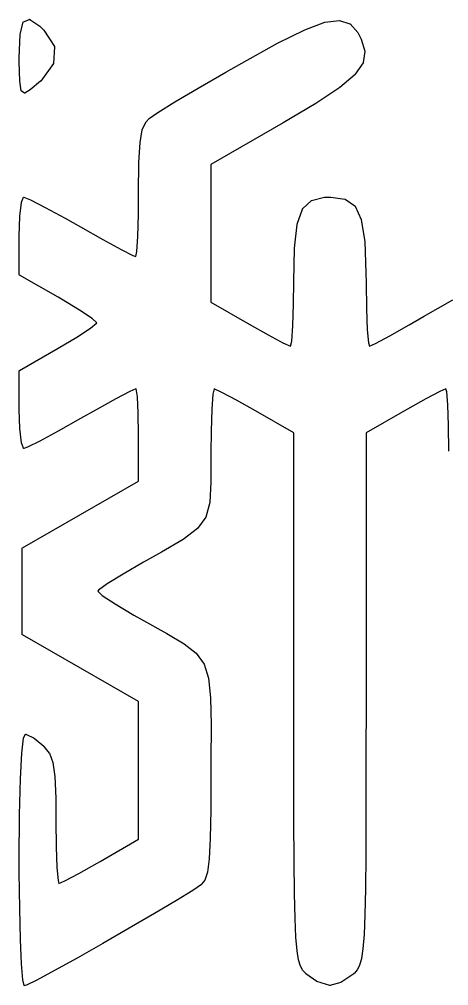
# Model space of a CAD drawing. Extents: x 175 to 215.1, y -115.1 to -74.9.
# Drawn here: x 174.98 to 181.07, y -97.04 to -83.33 of the extents above; entities that cross this region are included whole.
import ezdxf

# ---------------------------------------------------------------- set-up
doc = ezdxf.new("R2010")
doc.units = 0
doc.layers.add('BLACK', color=7, linetype='CONTINUOUS')

msp = doc.modelspace()

# ---------------------------------------------------------------- linework, layer by layer
at = {"layer": 'BLACK', "linetype": 'CONTINUOUS'}
for p, q in [((175.037, -83.3643), (175.123, -83.3301)), ((175.123, -83.3301), (175.124, -83.33)), ((175.123, -83.3301), (175.123, -83.3301)), ((175.124, -83.3299), (175.124, -83.3298)), ((175.124, -83.3298), (175.125, -83.3298)), ((175.124, -83.33), (175.124, -83.3299)), ((175.124, -83.3299), (175.124, -83.3299)), ((175.125, -83.3298), (175.125, -83.3298)), ((175.125, -83.3298), (175.126, -83.3298)), ((175.125, -83.3298), (175.125, -83.3298)), ((175.125, -83.3298), (175.125, -83.3298)), ((175.126, -83.3298), (175.126, -83.3299)), ((175.126, -83.3299), (175.126, -83.3299)), ((175.126, -83.3299), (175.126, -83.3299)), ((175.126, -83.3299), (175.127, -83.33)), ((175.127, -83.33), (175.127, -83.3302)), ((175.127, -83.3302), (175.127, -83.3302)), ((175.127, -83.3302), (175.127, -83.3302)), ((175.127, -83.3302), (175.127, -83.3304)), ((175.127, -83.3304), (175.128, -83.3306)), ((175.128, -83.3306), (175.268, -83.4256)), ((174.991, -83.5441), (175.034, -83.3677)), ((175.034, -83.3673), (175.035, -83.3669)), ((175.034, -83.3677), (175.034, -83.3673)), ((175.034, -83.3677), (175.034, -83.3677)), ((175.035, -83.3656), (175.036, -83.3653)), ((175.035, -83.3659), (175.035, -83.3656)), ((175.035, -83.366), (175.035, -83.3659)), ((175.035, -83.3661), (175.035, -83.366)), ((175.035, -83.3664), (175.035, -83.3661)), ((175.035, -83.3668), (175.035, -83.3664)), ((175.035, -83.3669), (175.035, -83.3668)), ((175.035, -83.3669), (175.035, -83.3669)), ((175.036, -83.365), (175.036, -83.3647)), ((175.036, -83.3647), (175.037, -83.3647)), ((175.036, -83.3652), (175.036, -83.365)), ((175.036, -83.3653), (175.036, -83.3652)), ((175.036, -83.3653), (175.036, -83.3653)), ((175.037, -83.3645), (175.037, -83.3643)), ((175.037, -83.3646), (175.037, -83.3645)), ((175.037, -83.3647), (175.037, -83.3646)), ((175.268, -83.4256), (175.268, -83.4257)), ((175.268, -83.4257), (175.268, -83.4259)), ((175.268, -83.4259), (175.268, -83.4262)), ((175.268, -83.4262), (175.326, -83.4817)), ((179.03, -83.4789), (179.316, -83.372)), ((179.316, -83.3719), (179.317, -83.3718)), ((179.316, -83.372), (179.316, -83.3719)), ((179.316, -83.3719), (179.316, -83.3719)), ((179.316, -83.3719), (179.316, -83.3719)), ((179.317, -83.3717), (179.523, -83.3448)), ((179.317, -83.3718), (179.317, -83.3717)), ((179.317, -83.3717), (179.317, -83.3717)), ((179.317, -83.3717), (179.317, -83.3717)), ((179.523, -83.3448), (179.523, -83.3447)), ((179.523, -83.3447), (179.523, -83.3447)), ((179.523, -83.3447), (179.523, -83.3447)), ((179.523, -83.3447), (179.524, -83.3447)), ((179.524, -83.3447), (179.524, -83.3447)), ((179.524, -83.3447), (179.524, -83.3448)), ((179.524, -83.3448), (179.524, -83.3448)), ((179.524, -83.3448), (179.525, -83.3448)), ((179.525, -83.3448), (179.525, -83.3449)), ((179.525, -83.3449), (179.525, -83.3449)), ((179.525, -83.3449), (179.525, -83.345)), ((179.525, -83.345), (179.671, -83.3939)), ((179.671, -83.3939), (179.671, -83.394)), ((179.671, -83.394), (179.672, -83.3941)), ((179.672, -83.3941), (179.672, -83.3942)), ((179.672, -83.3942), (179.672, -83.3943)), ((179.672, -83.3943), (179.672, -83.3944)), ((179.672, -83.3944), (179.673, -83.3945)), ((179.673, -83.3945), (179.673, -83.3947)), ((179.673, -83.3947), (179.673, -83.3948)), ((179.673, -83.3948), (179.673, -83.3949)), ((179.673, -83.3949), (179.673, -83.3952)), ((179.673, -83.3952), (179.674, -83.3954)), ((179.674, -83.3954), (179.781, -83.5161)), ((174.979, -83.8765), (174.991, -83.5451)), ((174.991, -83.5444), (174.991, -83.5441)), ((174.991, -83.545), (174.991, -83.5444)), ((174.991, -83.5451), (174.991, -83.545)), ((175.326, -83.4817), (175.326, -83.4818)), ((175.326, -83.4818), (175.326, -83.4818)), ((175.326, -83.4818), (175.326, -83.4819)), ((175.326, -83.4819), (175.327, -83.4822)), ((175.327, -83.4822), (175.327, -83.4825)), ((175.327, -83.4825), (175.327, -83.4826)), ((175.327, -83.4826), (175.327, -83.4826)), ((175.327, -83.4826), (175.478, -83.7158)), ((178.643, -83.6702), (179.03, -83.4791)), ((179.03, -83.479), (179.03, -83.4789)), ((179.03, -83.4791), (179.03, -83.479)), ((179.03, -83.4791), (179.03, -83.4791)), ((179.781, -83.5161), (179.781, -83.5161)), ((179.781, -83.5161), (179.781, -83.5162)), ((179.781, -83.5162), (179.781, -83.5163)), ((179.781, -83.5163), (179.781, -83.5166)), ((179.781, -83.5166), (179.781, -83.5169)), ((179.781, -83.5169), (179.781, -83.517)), ((179.781, -83.517), (179.781, -83.5171)), ((179.781, -83.5171), (179.831, -83.6123)), ((179.831, -83.6123), (179.831, -83.6123)), ((179.831, -83.6123), (179.831, -83.6123)), ((179.831, -83.6123), (179.831, -83.6124)), ((179.831, -83.6124), (179.831, -83.6124)), ((179.831, -83.6124), (179.831, -83.6128)), ((179.831, -83.6128), (179.831, -83.6132)), ((179.831, -83.6132), (179.882, -83.7828)), ((175.479, -83.7188), (175.464, -83.9559)), ((175.478, -83.7158), (175.478, -83.7159)), ((175.478, -83.7159), (175.478, -83.716)), ((175.478, -83.716), (175.478, -83.716)), ((175.478, -83.716), (175.478, -83.7164)), ((175.478, -83.7164), (175.478, -83.7167)), ((175.478, -83.7167), (175.478, -83.7168)), ((175.478, -83.7168), (175.478, -83.7169)), ((175.478, -83.7169), (175.478, -83.7173)), ((175.478, -83.7173), (175.478, -83.7177)), ((175.478, -83.7177), (175.478, -83.7178)), ((175.478, -83.7178), (175.479, -83.7179)), ((175.479, -83.7179), (175.479, -83.7183)), ((175.479, -83.7183), (175.479, -83.7187)), ((175.479, -83.7187), (175.479, -83.7188)), ((175.479, -83.7188), (175.479, -83.7188)), ((178.135, -83.9497), (178.643, -83.6703)), ((178.643, -83.6703), (178.643, -83.6702)), ((178.643, -83.6703), (178.643, -83.6703)), ((178.643, -83.6703), (178.643, -83.6703)), ((174.979, -83.8766), (174.979, -83.8765)), ((174.979, -83.8767), (174.979, -83.8766)), ((174.979, -83.8766), (174.979, -83.8766)), ((174.979, -83.934), (174.979, -83.8767)), ((179.882, -83.7849), (179.859, -83.9432)), ((179.882, -83.7828), (179.882, -83.7829)), ((179.882, -83.7829), (179.882, -83.7829)), ((179.882, -83.7829), (179.882, -83.783)), ((179.882, -83.783), (179.882, -83.7834)), ((179.882, -83.7834), (179.882, -83.7838)), ((179.882, -83.7838), (179.882, -83.7839)), ((179.882, -83.7839), (179.882, -83.784)), ((179.882, -83.784), (179.882, -83.7844)), ((179.882, -83.7844), (179.882, -83.7848)), ((179.882, -83.7848), (179.882, -83.7849)), ((179.882, -83.7849), (179.882, -83.7849)), ((174.979, -83.9341), (174.979, -83.934)), ((174.979, -83.934), (174.979, -83.934)), ((174.979, -83.934), (174.979, -83.934)), ((174.984, -84.2056), (174.979, -83.9341)), ((175.463, -83.9586), (175.282, -84.2052)), ((175.464, -83.9579), (175.463, -83.9582)), ((175.463, -83.9582), (175.463, -83.9586)), ((175.464, -83.9559), (175.464, -83.956)), ((175.464, -83.956), (175.464, -83.9564)), ((175.464, -83.9564), (175.464, -83.9568)), ((175.464, -83.9568), (175.464, -83.9569)), ((175.464, -83.9569), (175.464, -83.957)), ((175.464, -83.957), (175.464, -83.9574)), ((175.464, -83.9574), (175.464, -83.9578)), ((175.464, -83.9578), (175.464, -83.9578)), ((175.464, -83.9578), (175.464, -83.9579)), ((177.909, -84.0781), (178.135, -83.9498)), ((178.135, -83.9498), (178.135, -83.9497)), ((178.135, -83.9497), (178.135, -83.9497)), ((179.859, -83.9453), (179.746, -84.1093)), ((179.859, -83.9432), (179.859, -83.9433)), ((179.859, -83.9433), (179.859, -83.9434)), ((179.859, -83.9434), (179.859, -83.9436)), ((179.859, -83.9436), (179.859, -83.9439)), ((179.859, -83.9439), (179.859, -83.9442)), ((179.859, -83.9442), (179.859, -83.9444)), ((179.859, -83.9444), (179.859, -83.9445)), ((179.859, -83.9445), (179.859, -83.9448)), ((179.859, -83.9448), (179.859, -83.9451)), ((179.859, -83.9451), (179.859, -83.9452)), ((179.859, -83.9452), (179.859, -83.9453)), ((177.518, -84.304), (177.909, -84.0782)), ((177.909, -84.0782), (177.909, -84.0781)), ((177.909, -84.0781), (177.909, -84.0781)), ((179.745, -84.1102), (179.527, -84.2968)), ((179.746, -84.1098), (179.745, -84.1101)), ((179.745, -84.1101), (179.745, -84.1102)), ((179.745, -84.1102), (179.745, -84.1102)), ((179.746, -84.1093), (179.746, -84.1093)), ((179.746, -84.1093), (179.746, -84.1094)), ((179.746, -84.1094), (179.746, -84.1095)), ((179.746, -84.1095), (179.746, -84.1098)), ((174.984, -84.2058), (174.984, -84.2056)), ((174.984, -84.2061), (174.984, -84.2058)), ((174.984, -84.2062), (174.984, -84.2061)), ((175.004, -84.3424), (174.984, -84.2062)), ((175.281, -84.206), (175.135, -84.3292)), ((175.282, -84.206), (175.281, -84.206)), ((175.282, -84.2052), (175.282, -84.2052)), ((175.282, -84.2052), (175.282, -84.2053)), ((175.282, -84.2053), (175.282, -84.2053)), ((175.282, -84.2053), (175.282, -84.2056)), ((175.282, -84.2056), (175.282, -84.2059)), ((175.282, -84.2059), (175.282, -84.206)), ((179.527, -84.2971), (179.187, -84.5231)), ((179.527, -84.2968), (179.527, -84.2968)), ((179.527, -84.2968), (179.527, -84.297)), ((179.527, -84.297), (179.527, -84.2971)), ((175.004, -84.3425), (175.004, -84.3424)), ((175.004, -84.3424), (175.004, -84.3424)), ((175.004, -84.3429), (175.004, -84.3425)), ((175.004, -84.3433), (175.004, -84.3429)), ((175.004, -84.3434), (175.004, -84.3433)), ((175.004, -84.3435), (175.004, -84.3434)), ((175.004, -84.3438), (175.004, -84.3435)), ((175.005, -84.3442), (175.004, -84.3438)), ((175.005, -84.3443), (175.005, -84.3442)), ((175.005, -84.3442), (175.005, -84.3442)), ((175.005, -84.3447), (175.005, -84.3443)), ((175.005, -84.345), (175.005, -84.3447)), ((175.005, -84.3451), (175.005, -84.345)), ((175.005, -84.345), (175.005, -84.345)), ((175.006, -84.3454), (175.005, -84.3451)), ((175.006, -84.3456), (175.006, -84.3454)), ((175.006, -84.3457), (175.006, -84.3456)), ((175.006, -84.3458), (175.006, -84.3457)), ((175.006, -84.3457), (175.006, -84.3457)), ((175.051, -84.376), (175.006, -84.3458)), ((175.051, -84.3761), (175.051, -84.376)), ((175.051, -84.3763), (175.051, -84.3761)), ((175.051, -84.3764), (175.051, -84.3763)), ((175.052, -84.3765), (175.051, -84.3764)), ((175.051, -84.3764), (175.051, -84.3764)), ((175.052, -84.3766), (175.052, -84.3765)), ((175.052, -84.3767), (175.052, -84.3766)), ((175.053, -84.3767), (175.052, -84.3767)), ((175.052, -84.3767), (175.052, -84.3767)), ((175.053, -84.3768), (175.053, -84.3767)), ((175.054, -84.3768), (175.053, -84.3768)), ((175.053, -84.3768), (175.053, -84.3768)), ((175.053, -84.3768), (175.053, -84.3768)), ((175.055, -84.3766), (175.054, -84.3767)), ((175.054, -84.3767), (175.054, -84.3767)), ((175.054, -84.3767), (175.054, -84.3768)), ((175.054, -84.3768), (175.054, -84.3768)), ((175.056, -84.3763), (175.055, -84.3765)), ((175.055, -84.3765), (175.055, -84.3765)), ((175.055, -84.3765), (175.055, -84.3766)), ((175.055, -84.3766), (175.055, -84.3766)), ((175.135, -84.3297), (175.056, -84.3761)), ((175.056, -84.3761), (175.056, -84.3762)), ((175.056, -84.3762), (175.056, -84.3763)), ((175.135, -84.3292), (175.135, -84.3292)), ((175.135, -84.3292), (175.135, -84.3294)), ((175.135, -84.3294), (175.135, -84.3297)), ((177.187, -84.5004), (177.518, -84.3041)), ((177.518, -84.3041), (177.518, -84.304)), ((177.518, -84.304), (177.518, -84.304)), ((176.946, -84.6497), (177.187, -84.5005)), ((177.187, -84.5005), (177.187, -84.5004)), ((177.187, -84.5004), (177.187, -84.5004)), ((177.187, -84.5004), (177.187, -84.5004)), ((179.187, -84.5233), (178.722, -84.7993)), ((179.187, -84.5231), (179.187, -84.5232)), ((179.187, -84.5232), (179.187, -84.5232)), ((179.187, -84.5232), (179.187, -84.5233)), ((176.823, -84.7345), (176.946, -84.6499)), ((176.946, -84.6498), (176.946, -84.6497)), ((176.946, -84.6499), (176.946, -84.6498)), ((176.946, -84.6498), (176.946, -84.6498)), ((176.724, -84.8945), (176.777, -84.7836)), ((176.777, -84.7825), (176.778, -84.7823)), ((176.777, -84.7827), (176.777, -84.7825)), ((176.777, -84.7829), (176.777, -84.7827)), ((176.777, -84.7831), (176.777, -84.7829)), ((176.777, -84.7833), (176.777, -84.7831)), ((176.777, -84.7836), (176.777, -84.7833)), ((176.777, -84.7836), (176.777, -84.7836)), ((176.778, -84.7823), (176.822, -84.7352)), ((176.822, -84.735), (176.823, -84.7345)), ((176.822, -84.7351), (176.822, -84.735)), ((176.822, -84.7352), (176.822, -84.7351)), ((176.822, -84.7351), (176.822, -84.7351)), ((176.822, -84.7351), (176.822, -84.7351)), ((176.823, -84.7345), (176.823, -84.7345)), ((176.823, -84.7345), (176.823, -84.7345)), ((178.722, -84.7993), (177.698, -85.3879)), ((178.722, -84.7993), (178.722, -84.7993)), ((176.692, -85.0773), (176.724, -84.8958)), ((176.724, -84.8946), (176.724, -84.8945)), ((176.724, -84.8948), (176.724, -84.8946)), ((176.724, -84.8951), (176.724, -84.8948)), ((176.724, -84.8954), (176.724, -84.8951)), ((176.724, -84.8956), (176.724, -84.8954)), ((176.724, -84.8957), (176.724, -84.8956)), ((176.724, -84.8958), (176.724, -84.8957)), ((176.677, -85.3629), (176.692, -85.0779)), ((176.692, -85.0776), (176.692, -85.0773)), ((176.692, -85.0778), (176.692, -85.0776)), ((176.692, -85.0779), (176.692, -85.0778)), ((176.672, -85.7843), (176.676, -85.3631)), ((176.676, -85.363), (176.677, -85.3629)), ((176.676, -85.3631), (176.676, -85.363)), ((176.677, -85.3629), (176.677, -85.3629)), ((177.698, -85.3879), (177.698, -87.341)), ((176.67, -86.0955), (176.672, -85.7844)), ((176.672, -85.7844), (176.672, -85.7843)), ((174.987, -86.124), (175.009, -85.9264)), ((175.009, -85.9251), (175.038, -85.8541)), ((175.009, -85.9253), (175.009, -85.9251)), ((175.009, -85.9254), (175.009, -85.9253)), ((175.009, -85.9257), (175.009, -85.9254)), ((175.009, -85.926), (175.009, -85.9257)), ((175.009, -85.9262), (175.009, -85.926)), ((175.009, -85.9264), (175.009, -85.9262)), ((175.009, -85.9264), (175.009, -85.9264)), ((175.038, -85.8541), (175.039, -85.854)), ((175.039, -85.8532), (175.04, -85.8524)), ((175.039, -85.8537), (175.039, -85.8532)), ((175.039, -85.854), (175.039, -85.8537)), ((175.039, -85.854), (175.039, -85.854)), ((175.039, -85.854), (175.039, -85.854)), ((175.04, -85.8518), (175.041, -85.8516)), ((175.04, -85.8524), (175.04, -85.8518)), ((175.04, -85.8518), (175.04, -85.8518)), ((175.04, -85.8518), (175.04, -85.8518)), ((175.041, -85.8514), (175.042, -85.8513)), ((175.041, -85.8516), (175.041, -85.8514)), ((175.041, -85.8514), (175.041, -85.8514)), ((175.041, -85.8514), (175.041, -85.8514)), ((175.042, -85.8511), (175.043, -85.851)), ((175.042, -85.8513), (175.042, -85.8511)), ((175.042, -85.8511), (175.042, -85.8511)), ((175.042, -85.8511), (175.042, -85.8511)), ((175.042, -85.8511), (175.042, -85.8511)), ((175.043, -85.851), (175.043, -85.851)), ((175.043, -85.851), (175.044, -85.8511)), ((175.044, -85.8511), (175.044, -85.8511)), ((175.044, -85.8511), (175.044, -85.8511)), ((175.044, -85.8511), (175.044, -85.8511)), ((175.044, -85.8511), (175.045, -85.8513)), ((175.045, -85.8513), (175.045, -85.8514)), ((175.045, -85.8514), (175.045, -85.8514)), ((175.045, -85.8514), (175.045, -85.8514)), ((175.045, -85.8514), (175.139, -85.8908)), ((175.139, -85.8908), (175.139, -85.8908)), ((175.139, -85.8908), (175.139, -85.8909)), ((175.139, -85.8909), (175.14, -85.891)), ((175.14, -85.891), (175.346, -85.9972)), ((179, -86.0197), (179.124, -85.9013)), ((179.124, -85.9012), (179.125, -85.9011)), ((179.124, -85.9013), (179.124, -85.9012)), ((179.125, -85.9005), (179.126, -85.9004)), ((179.125, -85.9006), (179.125, -85.9005)), ((179.125, -85.9008), (179.125, -85.9006)), ((179.125, -85.9009), (179.125, -85.9008)), ((179.125, -85.9011), (179.125, -85.9009)), ((179.126, -85.9002), (179.126, -85.9001)), ((179.126, -85.9001), (179.127, -85.9001)), ((179.126, -85.9003), (179.126, -85.9002)), ((179.126, -85.9004), (179.126, -85.9003)), ((179.127, -85.9001), (179.31, -85.8544)), ((179.31, -85.8544), (179.311, -85.8543)), ((179.31, -85.8544), (179.31, -85.8544)), ((179.311, -85.8542), (179.401, -85.851)), ((179.311, -85.8543), (179.311, -85.8542)), ((179.401, -85.851), (179.401, -85.851)), ((179.401, -85.851), (179.402, -85.851)), ((179.402, -85.851), (179.402, -85.851)), ((179.402, -85.851), (179.6, -85.8786)), ((179.6, -85.8786), (179.6, -85.8786)), ((179.6, -85.8786), (179.6, -85.8787)), ((179.6, -85.8787), (179.6, -85.8787)), ((179.6, -85.8787), (179.601, -85.8788)), ((179.601, -85.8788), (179.601, -85.8789)), ((179.601, -85.8789), (179.601, -85.8789)), ((179.601, -85.8789), (179.601, -85.879)), ((179.601, -85.879), (179.602, -85.8791)), ((179.602, -85.8791), (179.602, -85.8793)), ((179.602, -85.8793), (179.602, -85.8794)), ((179.602, -85.8794), (179.602, -85.8795)), ((179.602, -85.8795), (179.741, -85.9775)), ((175.346, -85.9972), (175.346, -85.9973)), ((175.346, -85.9973), (175.346, -85.9973)), ((175.346, -85.9973), (175.346, -85.9973)), ((175.346, -85.9973), (175.631, -86.1524)), ((178.922, -86.2368), (178.998, -86.0217)), ((178.998, -86.0216), (178.999, -86.0214)), ((178.998, -86.0217), (178.998, -86.0216)), ((178.999, -86.0199), (179, -86.0198)), ((178.999, -86.0202), (178.999, -86.0199)), ((178.999, -86.0204), (178.999, -86.0202)), ((178.999, -86.0206), (178.999, -86.0204)), ((178.999, -86.0207), (178.999, -86.0206)), ((178.999, -86.021), (178.999, -86.0207)), ((178.999, -86.0213), (178.999, -86.021)), ((178.999, -86.0214), (178.999, -86.0213)), ((179, -86.0198), (179, -86.0197)), ((179.741, -85.9775), (179.741, -85.9775)), ((179.741, -85.9775), (179.741, -85.9777)), ((179.741, -85.9777), (179.742, -85.9779)), ((179.742, -85.9779), (179.742, -85.978)), ((179.742, -85.978), (179.742, -85.9782)), ((179.742, -85.9782), (179.742, -85.9784)), ((179.742, -85.9784), (179.742, -85.9786)), ((179.742, -85.9786), (179.742, -85.9788)), ((179.742, -85.9788), (179.743, -85.9789)), ((179.743, -85.9789), (179.743, -85.9792)), ((179.743, -85.9792), (179.743, -85.9794)), ((179.743, -85.9794), (179.832, -86.1708)), ((174.979, -86.404), (174.987, -86.1244)), ((174.987, -86.1241), (174.987, -86.124)), ((174.987, -86.1243), (174.987, -86.1241)), ((174.987, -86.1244), (174.987, -86.1243)), ((175.631, -86.1524), (175.631, -86.1525)), ((175.631, -86.1525), (175.631, -86.1525)), ((175.631, -86.1525), (175.849, -86.275)), ((176.661, -86.4097), (176.67, -86.0955)), ((179.832, -86.1708), (179.832, -86.1709)), ((179.832, -86.1709), (179.832, -86.1711)), ((179.832, -86.1711), (179.832, -86.1712)), ((179.832, -86.1712), (179.832, -86.1715)), ((179.832, -86.1715), (179.832, -86.1718)), ((179.832, -86.1718), (179.832, -86.172)), ((179.832, -86.172), (179.832, -86.1722)), ((179.832, -86.1722), (179.881, -86.4799)), ((175.849, -86.275), (175.849, -86.275)), ((175.849, -86.275), (176.166, -86.4525)), ((178.884, -86.5736), (178.922, -86.2379)), ((178.922, -86.2369), (178.922, -86.2368)), ((178.922, -86.2368), (178.922, -86.2368)), ((178.922, -86.2373), (178.922, -86.2369)), ((178.922, -86.2377), (178.922, -86.2373)), ((178.922, -86.2378), (178.922, -86.2377)), ((178.922, -86.2379), (178.922, -86.2378)), ((178.922, -86.2378), (178.922, -86.2378)), ((174.979, -86.4041), (174.979, -86.404)), ((174.979, -86.9524), (174.979, -86.4041)), ((174.979, -86.4041), (174.979, -86.4041)), ((176.166, -86.4525), (176.166, -86.4526)), ((176.166, -86.4526), (176.424, -86.5934)), ((176.647, -86.623), (176.661, -86.4097)), ((179.881, -86.4799), (179.881, -86.48)), ((179.881, -86.48), (179.881, -86.4802)), ((179.881, -86.4802), (179.881, -86.4805)), ((179.881, -86.4805), (179.899, -86.9275)), ((176.424, -86.5934), (176.591, -86.6796)), ((176.631, -86.6958), (176.647, -86.623)), ((178.874, -87.0543), (178.884, -86.5741)), ((178.884, -86.5738), (178.884, -86.5736)), ((178.884, -86.574), (178.884, -86.5738)), ((178.884, -86.5741), (178.884, -86.574)), ((176.591, -86.6796), (176.631, -86.6958)), ((174.979, -86.9525), (174.979, -86.9524)), ((174.979, -86.9526), (174.979, -86.9525)), ((174.979, -86.953), (174.979, -86.9526)), ((174.979, -86.9533), (174.979, -86.953)), ((174.979, -86.9535), (174.979, -86.9533)), ((174.979, -86.9536), (174.979, -86.9535)), ((174.979, -86.9539), (174.979, -86.9536)), ((174.979, -86.9543), (174.979, -86.9539)), ((174.979, -86.9544), (174.979, -86.9543)), ((174.979, -86.9545), (174.979, -86.9544)), ((174.98, -86.9548), (174.979, -86.9545)), ((174.98, -86.9551), (174.98, -86.9548)), ((174.98, -86.9552), (174.98, -86.9551)), ((174.98, -86.9554), (174.98, -86.9552)), ((174.98, -86.9556), (174.98, -86.9554)), ((174.98, -86.9559), (174.98, -86.9556)), ((174.981, -86.956), (174.98, -86.9559)), ((174.981, -86.9561), (174.981, -86.956)), ((174.981, -86.9563), (174.981, -86.9561)), ((174.981, -86.9565), (174.981, -86.9563)), ((174.981, -86.9566), (174.981, -86.9565)), ((174.981, -86.9567), (174.981, -86.9566)), ((174.982, -86.9567), (174.981, -86.9567)), ((175.532, -87.2732), (174.982, -86.9567)), ((179.899, -86.9275), (179.899, -86.9276)), ((179.899, -86.9276), (179.899, -86.9277)), ((179.899, -86.9277), (179.899, -86.9277)), ((179.899, -86.9277), (179.9, -87.0691)), ((178.871, -87.3655), (178.874, -87.0544)), ((178.874, -87.0544), (178.874, -87.0543)), ((178.874, -87.0543), (178.874, -87.0543)), ((179.9, -87.0691), (179.9, -87.0691)), ((179.9, -87.0691), (179.904, -87.4372)), ((175.58, -87.3008), (175.532, -87.2732)), ((175.532, -87.2732), (175.532, -87.2732)), ((175.834, -87.4553), (175.58, -87.3008)), ((180.713, -87.545), (181.13, -87.3094)), ((177.698, -87.341), (178.242, -87.6539)), ((178.861, -87.6797), (178.871, -87.3655)), ((179.904, -87.4372), (179.916, -87.7328)), ((176.014, -87.5755), (175.834, -87.4553)), ((176.079, -87.6354), (176.014, -87.5755)), ((180.514, -87.6611), (180.713, -87.545)), ((180.713, -87.545), (180.713, -87.545)), ((180.713, -87.545), (180.713, -87.545)), ((175.796, -87.837), (175.99, -87.7092)), ((175.99, -87.7092), (176.078, -87.6364)), ((176.078, -87.6364), (176.079, -87.6354)), ((178.242, -87.6539), (178.512, -87.8056)), ((178.846, -87.893), (178.861, -87.6797)), ((180.235, -87.8193), (180.514, -87.6611)), ((175.532, -87.9948), (175.796, -87.837)), ((178.512, -87.8056), (178.721, -87.9171)), ((179.916, -87.7328), (179.934, -87.9209)), ((180.033, -87.9278), (180.235, -87.8193)), ((174.982, -88.3113), (175.532, -87.9948)), ((178.721, -87.9171), (178.829, -87.9669)), ((178.829, -87.9669), (178.846, -87.893)), ((179.934, -87.9209), (179.948, -87.9658)), ((179.948, -87.9658), (180.033, -87.9278)), ((174.979, -88.3135), (174.98, -88.3134)), ((174.979, -88.3137), (174.979, -88.3135)), ((174.979, -88.314), (174.979, -88.3137)), ((174.979, -88.3143), (174.979, -88.314)), ((174.979, -88.3145), (174.979, -88.3143)), ((174.979, -88.3146), (174.979, -88.3145)), ((174.979, -88.315), (174.979, -88.3146)), ((174.979, -88.3153), (174.979, -88.315)), ((174.979, -88.3154), (174.979, -88.3153)), ((174.979, -88.3156), (174.979, -88.3154)), ((174.979, -88.8638), (174.979, -88.3156)), ((174.98, -88.3123), (174.981, -88.3121)), ((174.98, -88.3126), (174.98, -88.3123)), ((174.98, -88.3127), (174.98, -88.3126)), ((174.98, -88.3128), (174.98, -88.3127)), ((174.98, -88.3131), (174.98, -88.3128)), ((174.98, -88.3134), (174.98, -88.3131)), ((174.981, -88.3114), (174.982, -88.3113)), ((174.981, -88.3115), (174.981, -88.3114)), ((174.981, -88.3117), (174.981, -88.3115)), ((174.981, -88.3119), (174.981, -88.3117)), ((174.981, -88.312), (174.981, -88.3119)), ((174.981, -88.3121), (174.981, -88.312)), ((176.549, -88.6091), (176.349, -88.715)), ((176.633, -88.5713), (176.549, -88.6091)), ((176.635, -88.5727), (176.633, -88.5713)), ((176.654, -88.6836), (176.635, -88.5727)), ((176.667, -88.9148), (176.654, -88.6836)), ((177.726, -88.645), (177.711, -88.8583)), ((177.743, -88.5711), (177.726, -88.645)), ((177.851, -88.6209), (177.743, -88.5711)), ((178.06, -88.7324), (177.851, -88.6209)), ((180.946, -88.6091), (180.749, -88.7128)), ((181.031, -88.5721), (180.946, -88.6091)), ((181.044, -88.6133), (181.031, -88.5721)), ((181.06, -88.7974), (181.044, -88.6133)), ((176.349, -88.715), (176.068, -88.8696)), ((178.33, -88.884), (178.06, -88.7324)), ((180.749, -88.7128), (180.486, -88.8598)), ((181.071, -89.0895), (181.06, -88.7974)), ((174.979, -88.8639), (174.979, -88.8638)), ((174.979, -88.864), (174.979, -88.8639)), ((174.979, -88.8639), (174.979, -88.8639)), ((174.987, -89.1329), (174.979, -88.864)), ((176.068, -88.8696), (175.849, -88.993)), ((176.672, -89.2245), (176.667, -88.9148)), ((177.711, -88.8583), (177.701, -89.1725)), ((178.874, -89.197), (178.33, -88.884)), ((180.444, -88.8841), (179.9, -89.197)), ((180.486, -88.8598), (180.444, -88.884)), ((180.444, -88.884), (180.444, -88.8841)), ((180.444, -88.8841), (180.444, -88.8841)), ((180.486, -88.8598), (180.486, -88.8598)), ((175.849, -88.993), (175.531, -89.1709)), ((175.849, -88.993), (175.849, -88.993)), ((175.849, -88.993), (175.849, -88.993)), ((181.075, -89.4543), (181.071, -89.0895)), ((174.987, -89.1331), (174.987, -89.1329)), ((174.987, -89.1333), (174.987, -89.1331)), ((175.008, -89.3353), (174.987, -89.1333)), ((174.987, -89.1333), (174.987, -89.1333)), ((175.531, -89.1709), (175.268, -89.312)), ((175.531, -89.1709), (175.531, -89.1709)), ((175.531, -89.1709), (175.531, -89.1709)), ((175.531, -89.1709), (175.531, -89.1709)), ((176.672, -89.8808), (176.672, -89.2245)), ((177.701, -89.1725), (177.698, -89.4835)), ((178.874, -92.9437), (178.874, -89.197)), ((179.9, -89.197), (179.9, -92.9437)), ((175.008, -89.3354), (175.008, -89.3353)), ((175.008, -89.3356), (175.008, -89.3354)), ((175.008, -89.3359), (175.008, -89.3356)), ((175.008, -89.3363), (175.008, -89.3359)), ((175.008, -89.3364), (175.008, -89.3363)), ((175.008, -89.3365), (175.008, -89.3364)), ((175.008, -89.3366), (175.008, -89.3365)), ((175.038, -89.4138), (175.008, -89.3366)), ((175.268, -89.312), (175.094, -89.3983)), ((175.268, -89.312), (175.268, -89.312)), ((175.268, -89.312), (175.268, -89.312)), ((175.268, -89.312), (175.268, -89.312)), ((175.039, -89.4142), (175.038, -89.4138)), ((175.039, -89.4146), (175.039, -89.4142)), ((175.039, -89.4147), (175.039, -89.4146)), ((175.039, -89.4146), (175.039, -89.4146)), ((175.039, -89.415), (175.039, -89.4147)), ((175.039, -89.4154), (175.039, -89.415)), ((175.039, -89.4155), (175.039, -89.4154)), ((175.039, -89.4154), (175.039, -89.4154)), ((175.04, -89.4157), (175.039, -89.4155)), ((175.04, -89.416), (175.04, -89.4157)), ((175.04, -89.4161), (175.04, -89.416)), ((175.041, -89.4163), (175.04, -89.4161)), ((175.04, -89.4161), (175.04, -89.4161)), ((175.041, -89.4165), (175.041, -89.4163)), ((175.041, -89.4166), (175.041, -89.4165)), ((175.041, -89.4165), (175.041, -89.4165)), ((175.041, -89.4167), (175.041, -89.4166)), ((175.042, -89.4168), (175.041, -89.4167)), ((175.042, -89.4169), (175.042, -89.4168)), ((175.043, -89.417), (175.042, -89.4169)), ((175.042, -89.4169), (175.042, -89.4169)), ((175.042, -89.4169), (175.042, -89.4169)), ((175.044, -89.4169), (175.043, -89.417)), ((175.043, -89.417), (175.043, -89.417)), ((175.043, -89.417), (175.043, -89.417)), ((175.043, -89.417), (175.043, -89.417)), ((175.045, -89.4167), (175.044, -89.4168)), ((175.044, -89.4168), (175.044, -89.4169)), ((175.044, -89.4169), (175.044, -89.4169)), ((175.044, -89.4169), (175.044, -89.4169)), ((175.094, -89.3985), (175.045, -89.4167)), ((175.045, -89.4167), (175.045, -89.4167)), ((175.094, -89.3983), (175.094, -89.3983)), ((175.094, -89.3983), (175.094, -89.3984)), ((175.094, -89.3984), (175.094, -89.3985)), ((177.698, -89.4835), (177.698, -89.4835)), ((177.698, -89.4835), (177.698, -89.8921)), ((175.024, -90.8259), (176.672, -89.8808)), ((177.698, -89.8924), (177.682, -90.1815)), ((177.698, -89.8921), (177.698, -89.8922)), ((177.698, -89.8922), (177.698, -89.8923)), ((177.698, -89.8923), (177.698, -89.8924)), ((177.681, -90.1825), (177.626, -90.3891)), ((177.682, -90.1815), (177.681, -90.182)), ((177.681, -90.182), (177.681, -90.1825)), ((177.682, -90.1815), (177.682, -90.1815)), ((177.625, -90.3908), (177.508, -90.5521)), ((177.626, -90.3901), (177.625, -90.3905)), ((177.625, -90.3905), (177.625, -90.3908)), ((177.626, -90.3891), (177.626, -90.3892)), ((177.626, -90.3892), (177.626, -90.3896)), ((177.626, -90.3896), (177.626, -90.3899)), ((177.626, -90.3899), (177.626, -90.39)), ((177.626, -90.39), (177.626, -90.3901)), ((177.507, -90.5531), (177.305, -90.706)), ((177.508, -90.5526), (177.507, -90.5528)), ((177.507, -90.5528), (177.507, -90.553)), ((177.507, -90.553), (177.507, -90.5531)), ((177.508, -90.5521), (177.508, -90.5521)), ((177.508, -90.5521), (177.508, -90.5523)), ((177.508, -90.5523), (177.508, -90.5524)), ((177.508, -90.5524), (177.508, -90.5526)), ((177.305, -90.7063), (176.995, -90.8879)), ((177.305, -90.706), (177.305, -90.7061)), ((177.305, -90.7061), (177.305, -90.7062)), ((177.305, -90.7062), (177.305, -90.7063)), ((175.021, -90.8291), (175.022, -90.8289)), ((175.021, -90.8292), (175.021, -90.8291)), ((175.021, -90.8295), (175.021, -90.8292)), ((175.021, -90.8299), (175.021, -90.8295)), ((175.021, -90.83), (175.021, -90.8299)), ((175.021, -90.8302), (175.021, -90.83)), ((175.021, -92.0578), (175.021, -90.8302)), ((175.022, -90.8272), (175.023, -90.8269)), ((175.022, -90.8273), (175.022, -90.8272)), ((175.022, -90.8274), (175.022, -90.8273)), ((175.022, -90.8277), (175.022, -90.8274)), ((175.022, -90.828), (175.022, -90.8277)), ((175.022, -90.8281), (175.022, -90.828)), ((175.022, -90.8283), (175.022, -90.8281)), ((175.022, -90.8286), (175.022, -90.8283)), ((175.022, -90.8289), (175.022, -90.8286)), ((175.023, -90.8263), (175.024, -90.8261)), ((175.023, -90.8265), (175.023, -90.8263)), ((175.023, -90.8266), (175.023, -90.8265)), ((175.023, -90.8267), (175.023, -90.8266)), ((175.023, -90.8269), (175.023, -90.8267)), ((175.024, -90.826), (175.024, -90.8259)), ((175.024, -90.8261), (175.024, -90.826)), ((176.995, -90.888), (176.743, -91.029)), ((176.995, -90.8879), (176.995, -90.888)), ((176.995, -90.888), (176.995, -90.888)), ((176.995, -90.888), (176.995, -90.888)), ((176.743, -91.029), (176.452, -91.198)), ((176.452, -91.198), (176.227, -91.3385)), ((176.227, -91.3385), (176.103, -91.4287)), ((176.103, -91.4287), (176.091, -91.4434)), ((176.091, -91.4434), (176.156, -91.5013)), ((176.156, -91.5013), (176.34, -91.6218)), ((176.34, -91.6218), (176.606, -91.7806)), ((176.606, -91.7806), (176.743, -91.859)), ((176.743, -91.859), (176.743, -91.859)), ((176.743, -91.859), (177.073, -92.0418)), ((175.021, -92.0579), (175.021, -92.0578)), ((175.021, -92.0581), (175.021, -92.0579)), ((175.021, -92.0584), (175.021, -92.0581)), ((175.021, -92.0587), (175.021, -92.0584)), ((175.021, -92.0589), (175.021, -92.0587)), ((175.021, -92.059), (175.021, -92.0589)), ((175.022, -92.0593), (175.021, -92.059)), ((175.022, -92.0597), (175.022, -92.0593)), ((175.022, -92.0598), (175.022, -92.0597)), ((175.022, -92.0599), (175.022, -92.0598)), ((175.022, -92.0602), (175.022, -92.0599)), ((175.022, -92.0605), (175.022, -92.0602)), ((175.022, -92.0606), (175.022, -92.0605)), ((175.022, -92.0608), (175.022, -92.0606)), ((175.023, -92.061), (175.022, -92.0608)), ((175.023, -92.0613), (175.023, -92.061)), ((175.023, -92.0614), (175.023, -92.0613)), ((175.023, -92.0615), (175.023, -92.0614)), ((175.023, -92.0617), (175.023, -92.0615)), ((175.024, -92.0619), (175.023, -92.0617)), ((175.024, -92.062), (175.024, -92.0619)), ((175.024, -92.0621), (175.024, -92.062)), ((176.672, -93.0072), (175.024, -92.0621)), ((175.024, -92.0621), (175.024, -92.0621)), ((177.073, -92.0418), (177.073, -92.0418)), ((177.073, -92.0418), (177.073, -92.0418)), ((177.073, -92.0418), (177.073, -92.0418)), ((177.073, -92.0418), (177.317, -92.1859)), ((177.317, -92.1859), (177.317, -92.1859)), ((177.317, -92.1859), (177.317, -92.1861)), ((177.317, -92.1861), (177.318, -92.1863)), ((177.318, -92.1863), (177.488, -92.3203)), ((177.488, -92.3203), (177.488, -92.3204)), ((177.488, -92.3204), (177.489, -92.3205)), ((177.489, -92.3205), (177.489, -92.3206)), ((177.489, -92.3206), (177.489, -92.3208)), ((177.489, -92.3208), (177.489, -92.3211)), ((177.489, -92.3211), (177.489, -92.3212)), ((177.489, -92.3212), (177.489, -92.3213)), ((177.489, -92.3213), (177.6, -92.4743)), ((177.6, -92.4743), (177.6, -92.4743)), ((177.6, -92.4743), (177.6, -92.4746)), ((177.6, -92.4746), (177.6, -92.4748)), ((177.6, -92.4748), (177.6, -92.475)), ((177.6, -92.475), (177.6, -92.4752)), ((177.6, -92.4752), (177.6, -92.4754)), ((177.6, -92.4754), (177.6, -92.4757)), ((177.6, -92.4757), (177.664, -92.6763)), ((177.664, -92.6763), (177.664, -92.6763)), ((177.664, -92.6763), (177.664, -92.6763)), ((177.664, -92.6763), (177.664, -92.6763)), ((177.664, -92.6763), (177.664, -92.6763)), ((177.664, -92.6763), (177.664, -92.6768)), ((177.664, -92.6768), (177.664, -92.6773)), ((177.664, -92.6773), (177.664, -92.6773)), ((177.664, -92.6773), (177.664, -92.6773)), ((177.664, -92.6773), (177.664, -92.6773)), ((177.664, -92.6773), (177.692, -92.9543)), ((176.672, -94.961), (176.672, -93.0072)), ((177.692, -92.9543), (177.693, -92.9544)), ((177.693, -92.9544), (177.693, -92.9546)), ((177.693, -92.9546), (177.693, -92.9547)), ((177.693, -92.9547), (177.7, -93.3371)), ((178.874, -93.1035), (178.874, -92.9437)), ((179.9, -92.9437), (179.899, -93.8387)), ((178.874, -93.1036), (178.874, -93.1035)), ((178.874, -93.9719), (178.874, -93.1036)), ((177.7, -93.3372), (177.698, -93.8536)), ((177.7, -93.3371), (177.7, -93.3372)), ((177.7, -93.3372), (177.7, -93.3372)), ((177.7, -93.3372), (177.7, -93.3372)), ((175.039, -93.5269), (175.064, -93.4739)), ((175.064, -93.4734), (175.065, -93.473)), ((175.064, -93.4738), (175.064, -93.4734)), ((175.064, -93.4739), (175.064, -93.4738)), ((175.065, -93.4723), (175.066, -93.472)), ((175.065, -93.4726), (175.065, -93.4723)), ((175.065, -93.4723), (175.065, -93.4723)), ((175.065, -93.4723), (175.065, -93.4723)), ((175.065, -93.473), (175.065, -93.4726)), ((175.065, -93.473), (175.065, -93.473)), ((175.065, -93.473), (175.065, -93.473)), ((175.066, -93.4717), (175.067, -93.4715)), ((175.066, -93.472), (175.066, -93.4717)), ((175.066, -93.4717), (175.066, -93.4717)), ((175.066, -93.4717), (175.066, -93.4717)), ((175.067, -93.4712), (175.068, -93.4711)), ((175.067, -93.4713), (175.067, -93.4712)), ((175.067, -93.4715), (175.067, -93.4713)), ((175.067, -93.4713), (175.067, -93.4713)), ((175.067, -93.4713), (175.067, -93.4713)), ((175.068, -93.4711), (175.068, -93.471)), ((175.068, -93.471), (175.068, -93.471)), ((175.068, -93.471), (175.069, -93.471)), ((175.068, -93.4711), (175.068, -93.4711)), ((175.069, -93.471), (175.069, -93.471)), ((175.069, -93.471), (175.069, -93.471)), ((175.069, -93.471), (175.069, -93.4711)), ((175.069, -93.4711), (175.07, -93.4711)), ((175.07, -93.4711), (175.07, -93.4712)), ((175.07, -93.4712), (175.07, -93.4712)), ((175.07, -93.4712), (175.07, -93.4713)), ((175.07, -93.4713), (175.071, -93.4715)), ((175.071, -93.4715), (175.188, -93.5261)), ((175.013, -93.7398), (175.039, -93.5284)), ((175.039, -93.5271), (175.039, -93.5269)), ((175.039, -93.5274), (175.039, -93.5271)), ((175.039, -93.5276), (175.039, -93.5274)), ((175.039, -93.5278), (175.039, -93.5276)), ((175.039, -93.5281), (175.039, -93.5278)), ((175.039, -93.5283), (175.039, -93.5281)), ((175.039, -93.5284), (175.039, -93.5283)), ((175.188, -93.5261), (175.188, -93.5261)), ((175.188, -93.5261), (175.188, -93.5262)), ((175.188, -93.5262), (175.188, -93.5263)), ((175.188, -93.5263), (175.188, -93.5265)), ((175.188, -93.5265), (175.188, -93.5267)), ((175.188, -93.5267), (175.189, -93.5267)), ((175.189, -93.5267), (175.189, -93.5268)), ((175.189, -93.5268), (175.326, -93.6415)), ((174.995, -94.1043), (175.013, -93.7402)), ((175.013, -93.74), (175.013, -93.7398)), ((175.013, -93.7401), (175.013, -93.74)), ((175.013, -93.7402), (175.013, -93.7401)), ((175.326, -93.6415), (175.326, -93.6415)), ((175.326, -93.6415), (175.326, -93.6415)), ((175.326, -93.6415), (175.326, -93.6415)), ((175.326, -93.6415), (175.326, -93.6415)), ((175.326, -93.6415), (175.326, -93.6419)), ((175.326, -93.6419), (175.327, -93.6422)), ((175.327, -93.6422), (175.404, -93.7395)), ((175.404, -93.7395), (175.404, -93.7395)), ((175.404, -93.7395), (175.404, -93.7397)), ((175.404, -93.7397), (175.404, -93.7399)), ((175.404, -93.7399), (175.404, -93.7401)), ((175.404, -93.7401), (175.404, -93.7403)), ((175.404, -93.7403), (175.405, -93.7406)), ((175.405, -93.7406), (175.405, -93.7408)), ((175.405, -93.7408), (175.454, -93.8707)), ((175.454, -93.8707), (175.454, -93.8708)), ((175.454, -93.8708), (175.454, -93.8708)), ((175.454, -93.8708), (175.454, -93.8709)), ((175.454, -93.8709), (175.455, -93.8713)), ((175.455, -93.8713), (175.455, -93.8717)), ((175.455, -93.8717), (175.455, -93.8718)), ((175.455, -93.8718), (175.455, -93.8718)), ((175.455, -93.8718), (175.483, -94.0706)), ((177.698, -93.8536), (177.698, -93.9868)), ((179.899, -93.8387), (179.898, -94.5797)), ((179.899, -93.8387), (179.899, -93.8387)), ((177.698, -93.9868), (177.696, -94.5415)), ((177.698, -93.9868), (177.698, -93.9868)), ((178.874, -93.972), (178.874, -93.9719)), ((178.875, -94.6889), (178.874, -93.972)), ((174.983, -94.612), (174.995, -94.1044)), ((174.995, -94.1044), (174.995, -94.1043)), ((174.995, -94.1043), (174.995, -94.1043)), ((174.995, -94.1043), (174.995, -94.1043)), ((175.483, -94.0706), (175.483, -94.0707)), ((175.483, -94.0707), (175.483, -94.0709)), ((175.483, -94.0709), (175.483, -94.0711)), ((175.483, -94.0711), (175.495, -94.3751)), ((175.495, -94.3751), (175.495, -94.3752)), ((175.495, -94.3752), (175.495, -94.3752)), ((175.495, -94.3752), (175.495, -94.3753)), ((175.495, -94.3753), (175.497, -94.7036)), ((177.696, -94.5416), (177.688, -94.9505)), ((177.696, -94.5415), (177.696, -94.5416)), ((177.696, -94.5416), (177.696, -94.5416)), ((174.979, -95.2539), (174.983, -94.6121)), ((174.983, -94.6121), (174.983, -94.612)), ((174.983, -94.612), (174.983, -94.612)), ((174.983, -94.612), (174.983, -94.612)), ((175.497, -94.7036), (175.497, -94.7036)), ((175.497, -94.7036), (175.501, -95.0685)), ((178.878, -95.2698), (178.875, -94.6889)), ((178.875, -94.6889), (178.875, -94.6889)), ((179.898, -94.5797), (179.896, -95.1821)), ((179.898, -94.5797), (179.898, -94.5797)), ((176.128, -95.2739), (176.672, -94.961)), ((177.688, -94.9507), (177.673, -95.2375)), ((177.688, -94.9505), (177.688, -94.9506)), ((177.688, -94.9506), (177.688, -94.9507)), ((177.688, -94.9507), (177.688, -94.9507)), ((175.501, -95.0685), (175.512, -95.3606)), ((174.979, -95.254), (174.979, -95.2539)), ((174.979, -95.4307), (174.979, -95.254)), ((177.673, -95.2379), (177.648, -95.4261)), ((177.673, -95.2375), (177.673, -95.2376)), ((177.673, -95.2376), (177.673, -95.2377)), ((177.673, -95.2377), (177.673, -95.2379)), ((179.896, -95.1822), (179.891, -95.6613)), ((179.896, -95.1821), (179.896, -95.1822)), ((175.512, -95.3606), (175.528, -95.5447)), ((175.823, -95.4452), (176.086, -95.2982)), ((176.086, -95.2982), (176.128, -95.274)), ((176.128, -95.274), (176.128, -95.2739)), ((176.128, -95.2739), (176.128, -95.2739)), ((178.878, -95.2699), (178.878, -95.2698)), ((178.884, -95.73), (178.878, -95.2699)), ((174.979, -95.4308), (174.979, -95.4307)), ((174.984, -95.9413), (174.979, -95.4308)), ((175.626, -95.5489), (175.823, -95.4452)), ((177.648, -95.4269), (177.612, -95.5401)), ((177.648, -95.4261), (177.648, -95.4261)), ((177.648, -95.4261), (177.648, -95.4265)), ((177.648, -95.4265), (177.648, -95.4269)), ((175.528, -95.5447), (175.541, -95.5859)), ((175.541, -95.5859), (175.626, -95.5489)), ((177.565, -95.6004), (177.441, -95.685)), ((177.566, -95.5998), (177.565, -95.6)), ((177.565, -95.6), (177.565, -95.6001)), ((177.565, -95.6001), (177.565, -95.6003)), ((177.565, -95.6003), (177.565, -95.6004)), ((177.611, -95.5416), (177.566, -95.5994)), ((177.566, -95.5994), (177.566, -95.5994)), ((177.566, -95.5994), (177.566, -95.5996)), ((177.566, -95.5996), (177.566, -95.5998)), ((177.612, -95.5401), (177.611, -95.5404)), ((177.611, -95.5404), (177.611, -95.5408)), ((177.611, -95.5408), (177.611, -95.5409)), ((177.611, -95.5409), (177.611, -95.541)), ((177.611, -95.541), (177.611, -95.5413)), ((177.611, -95.5413), (177.611, -95.5416)), ((177.612, -95.5401), (177.612, -95.5401)), ((179.891, -95.6614), (179.883, -96.0327)), ((179.891, -95.6613), (179.891, -95.6614)), ((177.441, -95.6852), (177.208, -95.8286)), ((177.441, -95.685), (177.441, -95.6851)), ((177.441, -95.6851), (177.441, -95.6851)), ((177.441, -95.6851), (177.441, -95.6852)), ((178.884, -95.7301), (178.884, -95.73)), ((178.892, -96.085), (178.884, -95.7301)), ((174.995, -96.3815), (174.984, -95.9413)), ((174.984, -95.9413), (174.984, -95.9413)), ((177.208, -95.8286), (176.898, -96.0136)), ((177.208, -95.8286), (177.208, -95.8286)), ((177.208, -95.8286), (177.208, -95.8286)), ((177.208, -95.8286), (177.208, -95.8286)), ((176.898, -96.0136), (176.539, -96.2228)), ((176.898, -96.0136), (176.898, -96.0136)), ((176.898, -96.0136), (176.898, -96.0136)), ((178.892, -96.0851), (178.892, -96.085)), ((178.892, -96.085), (178.892, -96.085)), ((178.892, -96.085), (178.892, -96.085)), ((178.904, -96.35), (178.892, -96.0851)), ((179.883, -96.0328), (179.871, -96.3116)), ((179.883, -96.0327), (179.883, -96.0328)), ((179.883, -96.0328), (179.883, -96.0328)), ((179.883, -96.0328), (179.883, -96.0328)), ((176.539, -96.2228), (176.163, -96.4391)), ((176.539, -96.2228), (176.539, -96.2228)), ((178.904, -96.3501), (178.904, -96.35)), ((178.904, -96.3502), (178.904, -96.3501)), ((178.904, -96.3501), (178.904, -96.3501)), ((178.921, -96.5405), (178.904, -96.3502)), ((179.871, -96.3117), (179.856, -96.5134)), ((179.871, -96.3116), (179.871, -96.3116)), ((179.871, -96.3116), (179.871, -96.3117)), ((179.871, -96.3117), (179.871, -96.3117)), ((175.01, -96.7265), (174.995, -96.3815)), ((174.995, -96.3815), (174.995, -96.3815)), ((174.995, -96.3815), (174.995, -96.3815)), ((174.995, -96.3815), (174.995, -96.3815)), ((176.163, -96.4391), (175.798, -96.6451)), ((176.163, -96.4391), (176.163, -96.4391)), ((176.163, -96.4391), (176.163, -96.4391)), ((178.921, -96.5407), (178.921, -96.5405)), ((178.921, -96.5408), (178.921, -96.5407)), ((178.921, -96.5409), (178.921, -96.5408)), ((178.942, -96.672), (178.921, -96.5409)), ((179.856, -96.5137), (179.835, -96.6536)), ((179.856, -96.5134), (179.856, -96.5135)), ((179.856, -96.5135), (179.856, -96.5136)), ((179.856, -96.5136), (179.856, -96.5137)), ((175.01, -96.7266), (175.01, -96.7265)), ((175.01, -96.7267), (175.01, -96.7266)), ((175.028, -96.9519), (175.01, -96.7267)), ((175.01, -96.7267), (175.01, -96.7267)), ((175.798, -96.6451), (175.476, -96.8236)), ((175.798, -96.6451), (175.798, -96.6451)), ((175.798, -96.6451), (175.798, -96.6451)), ((178.942, -96.6723), (178.942, -96.672)), ((178.942, -96.6726), (178.942, -96.6723)), ((178.969, -96.7599), (178.942, -96.6726)), ((178.942, -96.6726), (178.942, -96.6726)), ((178.97, -96.7604), (178.969, -96.7599)), ((178.969, -96.7599), (178.969, -96.7599)), ((178.969, -96.7599), (178.969, -96.7599)), ((178.97, -96.7608), (178.97, -96.7604)), ((178.97, -96.7609), (178.97, -96.7608)), ((178.97, -96.7608), (178.97, -96.7608)), ((178.97, -96.7608), (178.97, -96.7608)), ((179.003, -96.8196), (178.97, -96.7609)), ((179.809, -96.7486), (179.776, -96.811)), ((179.835, -96.6542), (179.809, -96.7476)), ((179.809, -96.7476), (179.809, -96.7477)), ((179.809, -96.7477), (179.809, -96.7481)), ((179.809, -96.7481), (179.809, -96.7486)), ((179.835, -96.6536), (179.835, -96.6536)), ((179.835, -96.6536), (179.835, -96.6539)), ((179.835, -96.6539), (179.835, -96.6542)), ((175.476, -96.8236), (175.227, -96.9573)), ((175.476, -96.8236), (175.476, -96.8236)), ((179.004, -96.8204), (179.003, -96.8196)), ((179.003, -96.8196), (179.003, -96.8196)), ((179.044, -96.866), (179.004, -96.8204)), ((179.004, -96.8204), (179.004, -96.8204)), ((179.045, -96.8663), (179.044, -96.866)), ((179.044, -96.866), (179.044, -96.866)), ((179.044, -96.866), (179.044, -96.866)), ((179.045, -96.8666), (179.045, -96.8663)), ((179.045, -96.8667), (179.045, -96.8666)), ((179.199, -96.9786), (179.045, -96.8667)), ((179.045, -96.8667), (179.045, -96.8667)), ((179.045, -96.8667), (179.045, -96.8667)), ((179.728, -96.8668), (179.544, -96.9936)), ((179.729, -96.8662), (179.728, -96.8665)), ((179.728, -96.8665), (179.728, -96.8668)), ((179.736, -96.8589), (179.729, -96.8662)), ((179.729, -96.8662), (179.729, -96.8662)), ((179.776, -96.8119), (179.736, -96.8586)), ((179.736, -96.8586), (179.736, -96.8586)), ((179.736, -96.8586), (179.736, -96.8587)), ((179.736, -96.8587), (179.736, -96.8589)), ((179.776, -96.811), (179.776, -96.811)), ((179.776, -96.811), (179.776, -96.8111)), ((179.776, -96.8111), (179.776, -96.8111)), ((179.776, -96.8111), (179.776, -96.8115)), ((179.776, -96.8115), (179.776, -96.8118)), ((179.776, -96.8118), (179.776, -96.8119)), ((179.776, -96.8119), (179.776, -96.8119)), ((175.028, -96.9522), (175.028, -96.9519)), ((175.028, -96.9526), (175.028, -96.9522)), ((175.028, -96.9527), (175.028, -96.9526)), ((175.049, -97.0332), (175.028, -96.9527)), ((175.049, -97.0333), (175.049, -97.0332)), ((175.049, -97.0335), (175.049, -97.0333)), ((175.049, -97.0338), (175.049, -97.0335)), ((175.049, -97.0342), (175.049, -97.0338)), ((175.05, -97.0343), (175.049, -97.0342)), ((175.05, -97.0344), (175.05, -97.0343)), ((175.05, -97.0347), (175.05, -97.0344)), ((175.05, -97.035), (175.05, -97.0347)), ((175.05, -97.0351), (175.05, -97.035)), ((175.05, -97.0352), (175.05, -97.0351)), ((175.05, -97.0354), (175.05, -97.0352)), ((175.051, -97.0357), (175.05, -97.0354)), ((175.051, -97.0358), (175.051, -97.0357)), ((175.051, -97.0359), (175.051, -97.0358)), ((175.051, -97.0361), (175.051, -97.0359)), ((175.051, -97.0363), (175.051, -97.0361)), ((175.052, -97.0363), (175.051, -97.0363)), ((175.052, -97.0364), (175.052, -97.0363)), ((175.052, -97.0366), (175.052, -97.0364)), ((175.052, -97.0367), (175.052, -97.0366)), ((175.052, -97.0368), (175.052, -97.0367)), ((175.052, -97.0367), (175.052, -97.0367)), ((175.053, -97.0369), (175.052, -97.0368)), ((175.053, -97.037), (175.053, -97.0369)), ((175.053, -97.0369), (175.053, -97.0369)), ((175.054, -97.037), (175.053, -97.037)), ((175.053, -97.037), (175.053, -97.037)), ((175.055, -97.0369), (175.054, -97.037)), ((175.054, -97.037), (175.054, -97.037)), ((175.054, -97.037), (175.054, -97.037)), ((175.054, -97.037), (175.054, -97.037)), ((175.079, -97.0293), (175.055, -97.0368)), ((175.055, -97.0368), (175.055, -97.0368)), ((175.055, -97.0368), (175.055, -97.0368)), ((175.055, -97.0368), (175.055, -97.0369)), ((175.055, -97.0369), (175.055, -97.0369)), ((175.08, -97.0292), (175.079, -97.0293)), ((175.227, -96.9574), (175.08, -97.0291)), ((175.08, -97.0291), (175.08, -97.0291)), ((175.08, -97.0291), (175.08, -97.0292)), ((175.227, -96.9573), (175.227, -96.9573)), ((175.227, -96.9573), (175.227, -96.9574)), ((175.227, -96.9574), (175.227, -96.9574)), ((179.2, -96.9787), (179.199, -96.9786)), ((179.2, -96.9789), (179.2, -96.9787)), ((179.2, -96.979), (179.2, -96.9789)), ((179.2, -96.9791), (179.2, -96.979)), ((179.201, -96.9792), (179.2, -96.9791)), ((179.201, -96.9793), (179.201, -96.9792)), ((179.385, -97.0368), (179.201, -96.9793)), ((179.201, -96.9793), (179.201, -96.9793)), ((179.386, -97.0369), (179.385, -97.0368)), ((179.386, -97.037), (179.386, -97.0369)), ((179.387, -97.037), (179.386, -97.037)), ((179.386, -97.037), (179.386, -97.037)), ((179.386, -97.037), (179.386, -97.037)), ((179.388, -97.0369), (179.387, -97.037)), ((179.387, -97.037), (179.387, -97.037)), ((179.387, -97.037), (179.387, -97.037)), ((179.387, -97.037), (179.387, -97.037)), ((179.542, -96.9943), (179.388, -97.0368)), ((179.388, -97.0368), (179.388, -97.0368)), ((179.388, -97.0368), (179.388, -97.0369)), ((179.543, -96.9942), (179.542, -96.9943)), ((179.544, -96.9938), (179.543, -96.994)), ((179.543, -96.994), (179.543, -96.9941)), ((179.543, -96.9941), (179.543, -96.9941)), ((179.543, -96.9941), (179.543, -96.9942)), ((179.544, -96.9936), (179.544, -96.9937)), ((179.544, -96.9937), (179.544, -96.9938))]:
    msp.add_line(p, q, dxfattribs=at)

doc.saveas('drawing.dxf')
